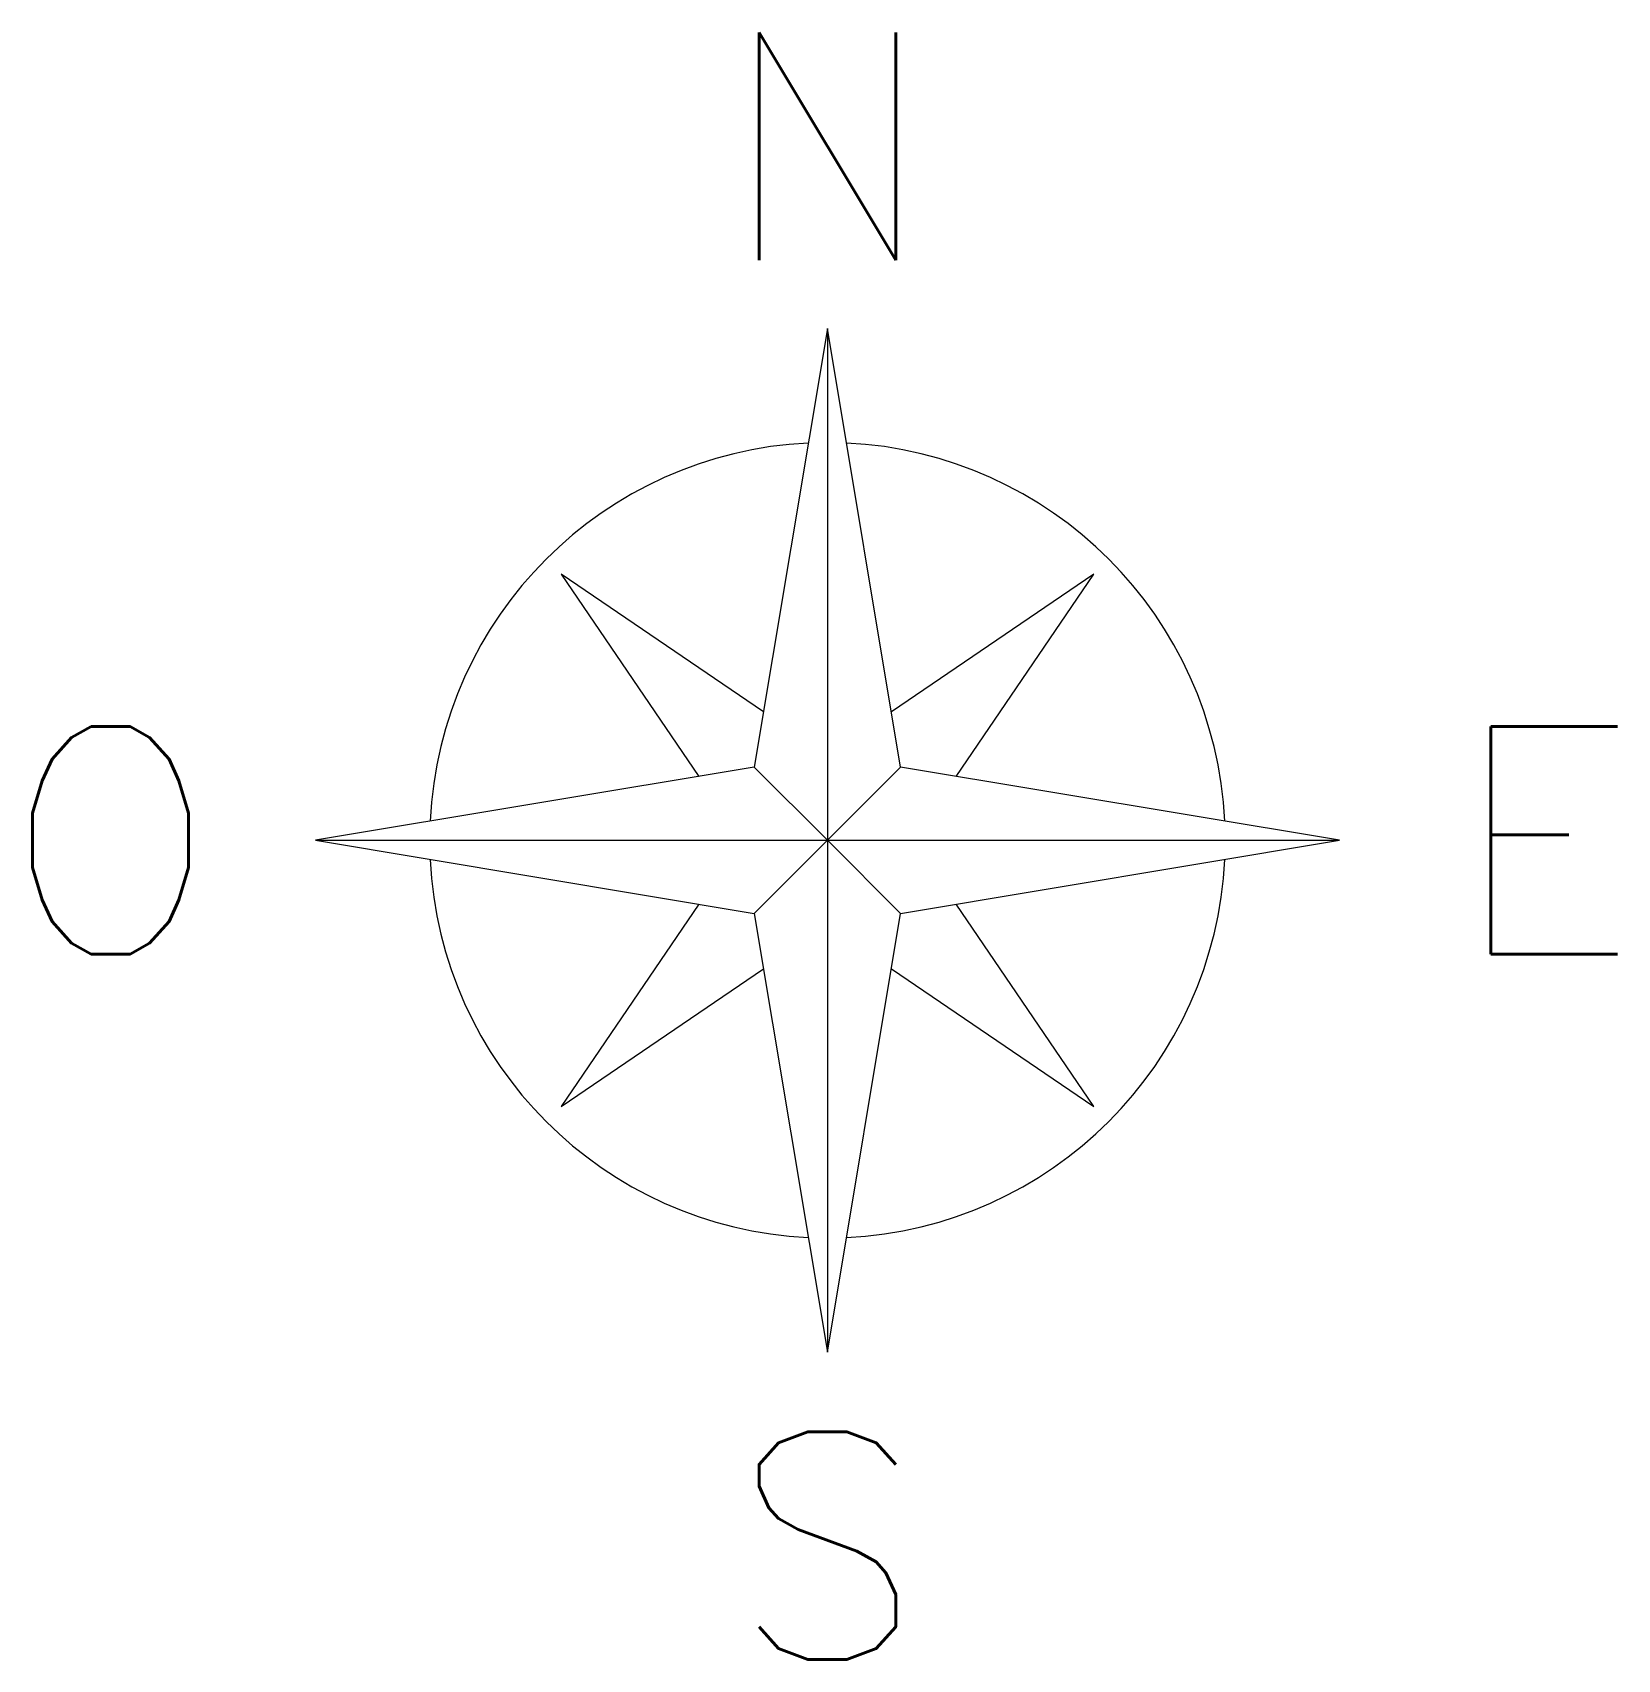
# Model space of a CAD drawing. Header units: millimetres. Extents: x 1876.73 to 1878.19, y 899.68 to 901.18.
import ezdxf
from ezdxf.enums import TextEntityAlignment as Align

# ---------------------------------------------------------------- set-up
doc = ezdxf.new("R2010")
doc.units = ezdxf.units.MM
doc.layers.get('0').update_dxf_attribs({"lineweight": 9})
doc.styles.add('AR', font='SIMPLEX')

# ---------------------------------------------------------------- blocks, each defined once
blk = doc.blocks.new('*U162')
for p, q in [((0, 0.4711), (-0.0673, 0.0673)), ((0, 0.4711), (0, 0)), ((0.0673, 0.0673), (0, 0.4711)), ((-0.245, 0.245), (-0.1183, 0.0588)), ((-0.0588, 0.1183), (-0.245, 0.245)), ((0.245, 0.245), (0.0588, 0.1183)), ((0.1183, 0.0588), (0.245, 0.245)), ((-0.0673, 0.0673), (-0.4711, 0)), ((-0.0673, 0.0673), (0, 0)), ((0.0673, 0.0673), (0, 0)), ((0.4711, 0), (0.0673, 0.0673)), ((-0.4711, 0), (-0.0673, -0.0673)), ((-0.4711, 0), (0.4711, 0)), ((0, 0), (-0.0673, -0.0673)), ((0, 0), (0.0673, -0.0673)), ((0, 0), (0, -0.4711)), ((0.0673, -0.0673), (0.4711, 0)), ((-0.1183, -0.0588), (-0.245, -0.245)), ((0.245, -0.245), (0.1183, -0.0588)), ((-0.0673, -0.0673), (0, -0.4711)), ((0, -0.4711), (0.0673, -0.0673)), ((-0.245, -0.245), (-0.0588, -0.1183)), ((0.0588, -0.1183), (0.245, -0.245))]:
    blk.add_line(p, q)
for start, end in [(92.753, 177.247), (2.753, 87.247), (182.753, 267.247), (272.753, 357.247)]:
    blk.add_arc((0, 0), 0.366, start, end)
at = {"style": 'AR'}
for s, p in [('N', (0, 0.6386)), ('O', (-0.6596, 0)), ('E', (0.6596, 0)), ('S', (0, -0.6491))]:
    blk.add_text(s, height=0.2094, rotation=0, dxfattribs=at).set_placement(p, align=Align.MIDDLE)

msp = doc.modelspace()

# ---------------------------------------------------------------- block references
msp.add_blockref('*U162', (1877.4631, 900.4371))

doc.saveas('drawing.dxf')
